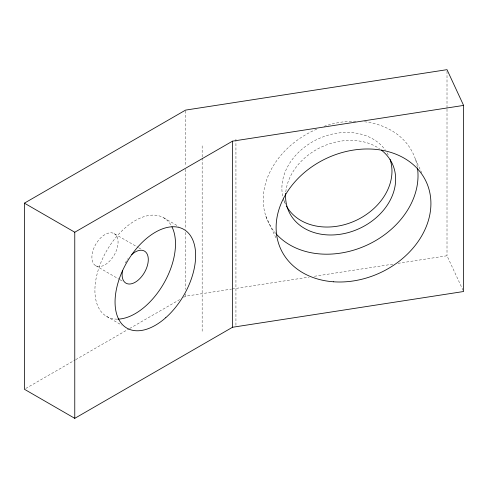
<?xml version="1.0" encoding="UTF-8"?>
<svg xmlns="http://www.w3.org/2000/svg" width="488" height="488" viewBox="0 0 488 488"><rect width="100%" height="100%" fill="white"/><g stroke="black" fill="none" stroke-linecap="round" stroke-linejoin="round"><path stroke-width="0.37" stroke-dasharray="2.44 1.83" d="M25.718 388.497L75.054 360.016M75.713 359.638L128.997 328.869M129.656 328.491L179.645 299.626M183.598 297.351L185.568 296.21L231.525 289.097M232.282 288.981L309.13 277.092M314.406 276.281L393.517 264.038M398.037 263.343L447.008 255.767L462.959 290.14M163.694 217.782L178.639 226.414M114.241 233.648A18.52 10.693 -60 0 1 108.373 262.331A18.52 10.693 -60 0 1 92.336 253.071A18.52 10.693 -60 0 1 114.241 233.648L137.891 247.3M138.549 247.678L141.837 249.575M95.727 265.722L119.377 279.374M120.03 279.752L122.659 281.271M106.713 316.48L121.658 325.106M415.38 159.186L421.675 172.752M283.766 200.007L285.608 203.984M265.85 216.184L276.238 238.565M447.008 71.181L447.008 108.403M447.008 109.159L447.008 255.767M235.936 139.184L235.936 325.289M202.16 145.857L202.16 157.252M202.16 158.008L202.16 331.956M185.568 110.867L185.568 166.316M185.568 169.354L185.568 229.366M185.568 232.404L185.568 289.372M185.568 293.928L185.568 296.21M364.512 121.762A80.13 63.196 -24.9 0 1 417.356 167.274M275.885 233.569A80.13 63.196 -24.9 0 1 317.822 128.692M324.075 126.331A80.13 63.196 -24.9 0 1 356.289 121.189M285.809 191.882A56.98 44.939 -24.9 0 1 321.915 146.821A56.98 44.939 -24.9 0 1 379.536 148.767M285.413 204.094A56.98 44.939 -24.9 0 1 314.211 140.879A56.98 44.939 -24.9 0 1 385.465 150.292M387.057 152.781A56.98 44.939 -24.9 0 1 388.442 155.391M117.193 319.146A56.98 32.897 -60 0 1 106.713 250.679A56.98 32.897 -60 0 1 171.245 225.523M125.282 262.995A18.52 10.693 -60 0 1 128.24 258.347"/><path stroke-width="0.73" d="M24.4 203.154L185.568 110.105L447.008 69.662L463.6 105.414L463.6 291.513L232.514 327.265L74.768 418.338L24.4 389.259L24.4 203.154L74.768 232.233L232.514 141.16L463.6 105.414M232.514 141.16L232.514 327.265M74.768 232.233L74.768 418.338M417.472 168.037A80.13 63.196 -24.9 0 1 367.537 244.86A80.13 63.196 -24.9 0 1 276.373 234.112M381.384 150.127A56.98 44.939 -24.9 0 1 358.851 228.768A56.98 44.939 -24.9 0 1 285.681 193.333M390.095 159.478A56.98 44.939 -24.9 0 1 355.05 220.869A56.98 44.939 -24.9 0 1 286.432 206.064M171.941 226.816A56.98 32.897 -60 0 1 163.407 284.077A56.98 32.897 -60 0 1 117.919 319.134M131.815 254.48A18.52 10.693 -60 0 1 148.248 258.28A18.52 10.693 -60 0 1 134.06 282.851A18.52 10.693 -60 0 1 122.555 270.517M333.487 281.789A80.13 63.196 -24.9 0 0 428.281 186.995A80.13 63.196 -24.9 0 0 298.79 177.693A80.13 63.196 -24.9 0 0 333.487 281.789M165.78 317.682A56.98 32.897 -60 0 0 183.842 229.415A56.98 32.897 -60 0 0 116.431 289.189A56.98 32.897 -60 0 0 165.78 317.682"/></g></svg>
